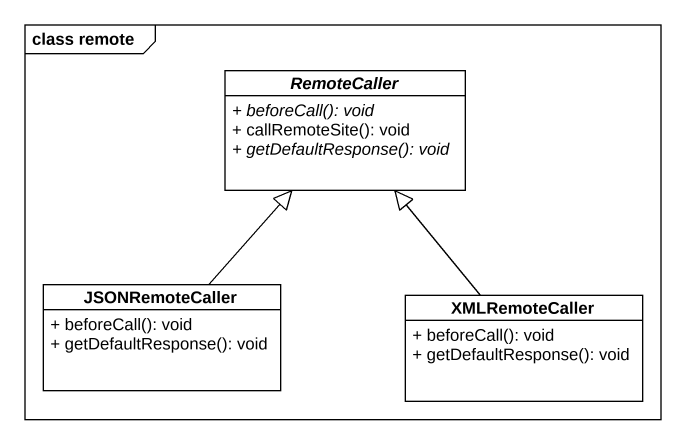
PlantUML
@startuml
mainframe class remote
hide circle
hide empty members
skinparam classAttributeIconSize 0
abstract class RemoteCaller {
  {abstract} + beforeCall(): void
  + callRemoteSite(): void
  {abstract} + getDefaultResponse(): void
}
class JSONRemoteCaller {
  + beforeCall(): void
  + getDefaultResponse(): void
}
class XMLRemoteCaller {
  + beforeCall(): void
  + getDefaultResponse(): void
}
JSONRemoteCaller -up-|> RemoteCaller
XMLRemoteCaller -up-|> RemoteCaller
@enduml
